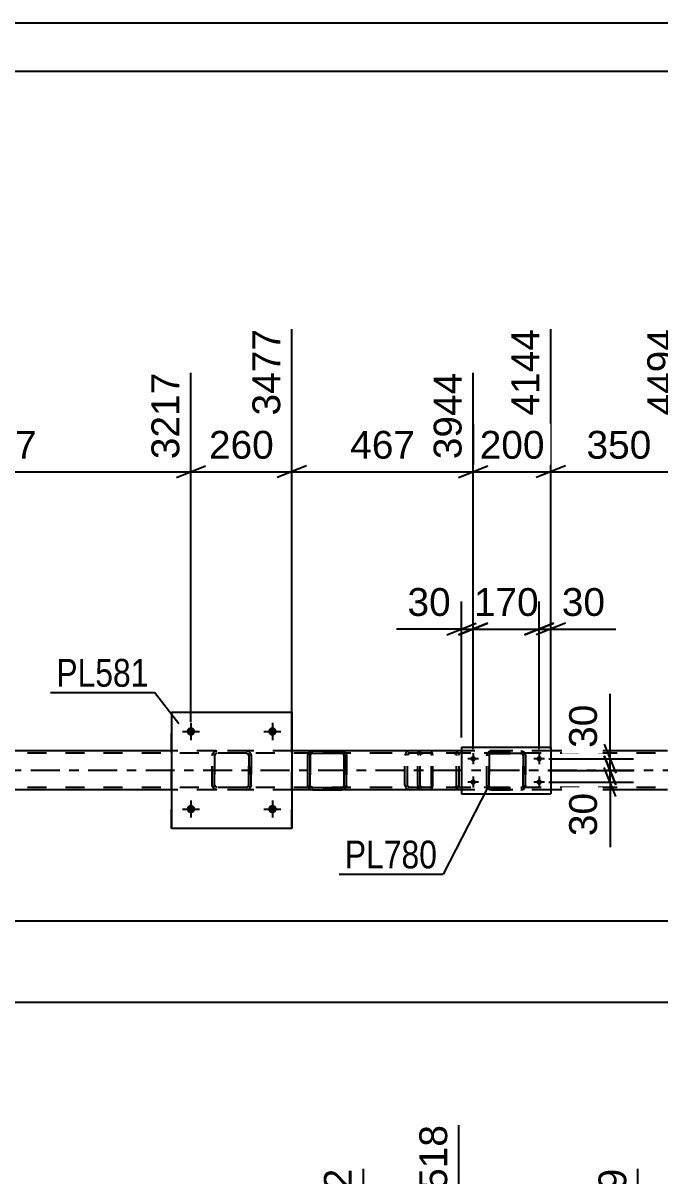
# Model space of a CAD drawing. Header units: millimetres. Extents: x 0 to 3371, y 0 to 1899.
# Drawn here: x 139.4 to 205, y 475.2 to 594 of the extents above; entities that cross this region are included whole.
import ezdxf

# ---------------------------------------------------------------- set-up
doc = ezdxf.new("R2010")
doc.units = ezdxf.units.MM
doc.linetypes.add('DXK_LINE_DOT2', pattern=[3.9198, 1.9599, -1.9599])
doc.linetypes.add('DXK_LINE_DOT3', pattern=[5.9187, 2.979, -0.9799, 0.9799, -0.9799])
doc.styles.add('Arial', font='ARIAL.TTF', dxfattribs={"height": 0.2})
doc.styles.add('Arial Narrow', font='ARIALN.TTF', dxfattribs={"height": 0.2})

# ---------------------------------------------------------------- blocks, each defined once
blk = doc.blocks.new('Unknown-203723636-1133')
at = {"color": 5, "linetype": 'Continuous'}
for p, q in [((841, 594), (0, 594)), ((836, 589), (5, 589))]:
    blk.add_line(p, q, dxfattribs=at)
blk = doc.blocks.new('Part-203723636-2699 - 2676')
at = {"color": 7, "linetype": 'DXK_LINE_DOT2'}
for p, q in [((180.07, 518.69), (180.03, 518.52)), ((180.03, 515.48), (180.03, 518.52)), ((180.07, 518.7), (180.07, 518.69)), ((180.29, 518.52), (180.31, 518.61)), ((180.29, 515.48), (180.29, 518.52)), ((180.31, 518.61), (180.36, 518.69)), ((180.54, 519), (180.35, 518.96)), ((180.36, 518.69), (180.45, 518.74)), ((180.45, 518.74), (180.54, 518.76)), ((189.43, 519), (180.54, 519)), ((189.43, 518.76), (180.54, 518.76)), ((183.97, 518.96), (183.78, 519)), ((183.78, 518.76), (183.88, 518.74)), ((183.88, 518.74), (183.96, 518.69)), ((183.96, 518.69), (184.01, 518.61)), ((184.01, 518.61), (184.03, 518.52)), ((184.03, 515.48), (184.03, 518.52)), ((184.25, 518.69), (184.25, 518.7)), ((184.29, 518.52), (184.25, 518.69)), ((184.29, 515.48), (184.29, 518.52)), ((180.03, 515.48), (180.07, 515.3)), ((180.31, 515.39), (180.29, 515.48)), ((180.36, 515.31), (180.31, 515.39)), ((180.35, 515.04), (180.54, 515)), ((180.45, 515.26), (180.36, 515.31)), ((180.54, 515.24), (180.45, 515.26)), ((189.43, 515.24), (180.54, 515.24)), ((189.43, 515), (180.54, 515)), ((183.88, 515.26), (183.78, 515.24)), ((183.78, 515), (183.97, 515.04)), ((183.96, 515.31), (183.88, 515.26)), ((184.01, 515.39), (183.96, 515.31)), ((184.03, 515.48), (184.01, 515.39)), ((184.25, 515.3), (184.29, 515.48))]:
    blk.add_line(p, q, dxfattribs=at)
for centre, start, end in [((180.52, 518.5), 110.7583, 155.68), ((183.8, 518.5), 24.32, 69.2417), ((180.52, 515.5), 204.32, 249.2417), ((183.8, 515.5), 290.7583, 335.68)]:
    blk.add_arc(centre, 0.496, start, end, dxfattribs=at)
blk = doc.blocks.new('Part-203723636-2705 - 2676')
at = {"color": 7, "linetype": 'DXK_LINE_DOT2'}
for p, q in [((749.36, 518.76), (86.9, 518.76)), ((167.06, 519), (154.66, 519)), ((193.74, 519), (184.54, 519)), ((749.36, 515.24), (86.9, 515.24)), ((167.06, 515), (154.66, 515)), ((172.26, 515), (169.12, 515)), ((193.74, 515), (184.54, 515))]:
    blk.add_line(p, q, dxfattribs=at)
at = {"color": 2, "linetype": 'Continuous'}
for p, q in [((154.66, 519), (115.98, 519)), ((184.54, 519), (167.06, 519)), ((205.74, 519), (193.74, 519)), ((154.66, 515), (115.98, 515)), ((169.12, 515), (167.06, 515)), ((184.54, 515), (172.26, 515)), ((205.74, 515), (193.74, 515))]:
    blk.add_line(p, q, dxfattribs=at)
at = {"color": 7, "linetype": 'DXK_LINE_DOT3'}
blk.add_line((86.9, 517), (749.36, 517), dxfattribs=at)
blk = doc.blocks.new('Part-203723636-2718 - 2676')
at = {"color": 7, "linetype": 'DXK_LINE_DOT2'}
for p, q in [((181.31, 519), (174.38, 519)), ((181.31, 518.76), (174.38, 518.76)), ((178.75, 518.69), (178.71, 518.52)), ((178.71, 515.48), (178.71, 518.52)), ((178.75, 518.7), (178.75, 518.69)), ((178.97, 518.52), (178.99, 518.61)), ((178.97, 515.48), (178.97, 518.52)), ((178.99, 518.61), (179.04, 518.69)), ((179.22, 519), (179.03, 518.96)), ((179.04, 518.69), (179.12, 518.74)), ((179.12, 518.74), (179.22, 518.76)), ((180.03, 519), (180.03, 518.76)), ((181.41, 518.96), (181.31, 519)), ((181.31, 518.76), (181.36, 518.74)), ((181.36, 518.74), (181.4, 518.69)), ((181.4, 518.69), (181.43, 518.61)), ((181.5, 518.86), (181.41, 518.96)), ((181.43, 518.61), (181.44, 518.52)), ((181.44, 515.48), (181.44, 518.52)), ((181.56, 518.7), (181.5, 518.86)), ((181.58, 518.52), (181.56, 518.7)), ((181.58, 515.48), (181.58, 518.52)), ((181.31, 515.24), (174.38, 515.24)), ((181.31, 515), (174.38, 515)), ((178.71, 515.48), (178.75, 515.3)), ((178.99, 515.39), (178.97, 515.48)), ((179.04, 515.31), (178.99, 515.39)), ((179.03, 515.04), (179.22, 515)), ((179.12, 515.26), (179.04, 515.31)), ((179.22, 515.24), (179.12, 515.26)), ((180.03, 515), (180.03, 515.24)), ((181.36, 515.26), (181.31, 515.24)), ((181.31, 515), (181.41, 515.04)), ((181.4, 515.31), (181.36, 515.26)), ((181.43, 515.39), (181.4, 515.31)), ((181.41, 515.04), (181.5, 515.14)), ((181.44, 515.48), (181.43, 515.39)), ((181.5, 515.14), (181.56, 515.3)), ((181.56, 515.3), (181.58, 515.48))]:
    blk.add_line(p, q, dxfattribs=at)
for centre, start, end in [((179.2, 518.5), 111.1941, 156.1506), ((179.2, 515.49), 203.8494, 248.8059)]:
    blk.add_arc(centre, 0.492, start, end, dxfattribs=at)
blk = doc.blocks.new('Part-203723636-2785 - 2676')
at = {"color": 2, "linetype": 'Continuous'}
for p, q in [((154.66, 523), (154.66, 511)), ((154.66, 523), (167.06, 523)), ((167.06, 523), (167.06, 511)), ((167.06, 511), (154.66, 511))]:
    blk.add_line(p, q, dxfattribs=at)
at = {"color": 7, "linetype": 'DXK_LINE_DOT2'}
for p, q in [((154.66, 511), (154.66, 523)), ((167.06, 511), (167.06, 523))]:
    blk.add_line(p, q, dxfattribs=at)
blk = doc.blocks.new('Bolt-203723636-2846 - 2676')
at = {"linetype": 'Continuous'}
for points in [[(157.1, 521, -1), (156.22, 521, -1)], [(165.5, 521, -1), (164.62, 521, -1)]]:
    blk.add_hatch(color=1, dxfattribs=at).paths.add_polyline_path(points)
at = {"color": 1, "linetype": 'Continuous'}
for p, q in [((156.66, 521.88), (156.66, 520.12)), ((165.06, 521.88), (165.06, 520.12)), ((155.78, 521), (157.54, 521)), ((164.18, 521), (165.94, 521))]:
    blk.add_line(p, q, dxfattribs=at)
blk = doc.blocks.new('Bolt-203723636-2796 - 2676')
at = {"linetype": 'Continuous'}
for points in [[(185.74, 517.91, -1), (185.74, 518.47, -1)], [(192.54, 517.91, -1), (192.54, 518.47, -1)], [(185.74, 515.51, -1), (185.74, 516.07, -1)], [(192.54, 515.51, -1), (192.54, 516.07, -1)]]:
    blk.add_hatch(color=1, dxfattribs=at).paths.add_polyline_path(points)
at = {"color": 1, "linetype": 'Continuous'}
for p, q in [((186.3, 518.19), (185.18, 518.19)), ((185.74, 518.75), (185.74, 517.63)), ((193.1, 518.19), (191.98, 518.19)), ((192.54, 518.75), (192.54, 517.63)), ((186.3, 515.79), (185.18, 515.79)), ((185.74, 516.35), (185.74, 515.23)), ((193.1, 515.79), (191.98, 515.79)), ((192.54, 516.35), (192.54, 515.23))]:
    blk.add_line(p, q, dxfattribs=at)
blk = doc.blocks.new('Bolt-203723636-2847 - 2676')
at = {"linetype": 'Continuous'}
for points in [[(157.1, 513, -1), (156.22, 513, -1)], [(165.5, 513, -1), (164.62, 513, -1)]]:
    blk.add_hatch(color=1, dxfattribs=at).paths.add_polyline_path(points)
at = {"color": 1, "linetype": 'Continuous'}
for p, q in [((156.66, 513.88), (156.66, 512.12)), ((165.06, 513.88), (165.06, 512.12)), ((155.78, 513), (157.54, 513)), ((164.18, 513), (165.94, 513))]:
    blk.add_line(p, q, dxfattribs=at)
blk = doc.blocks.new('Part-203723636-2786 - 2676')
at = {"color": 7, "linetype": 'DXK_LINE_DOT2'}
for p, q in [((158.86, 518.52), (158.9, 518.7)), ((158.9, 518.7), (158.86, 518.52)), ((158.86, 515.48), (158.86, 518.52)), ((158.86, 518.52), (158.86, 518.52)), ((158.86, 515.48), (158.86, 518.52)), ((159.1, 518.52), (159.12, 518.61)), ((159.12, 518.61), (159.1, 518.52)), ((159.1, 515.48), (159.1, 518.52)), ((159.1, 518.52), (159.1, 518.52)), ((159.1, 518.52), (159.1, 515.48)), ((159.12, 518.61), (159.17, 518.69)), ((159.17, 518.69), (159.12, 518.61)), ((159.16, 518.96), (159.34, 519)), ((159.34, 519), (159.16, 518.96)), ((159.25, 518.74), (159.17, 518.69)), ((159.34, 518.76), (159.25, 518.74)), ((162.38, 519), (159.34, 519)), ((162.38, 518.76), (159.34, 518.76)), ((162.38, 519), (162.56, 518.96)), ((162.56, 518.96), (162.38, 519)), ((162.47, 518.74), (162.38, 518.76)), ((162.47, 518.74), (162.55, 518.69)), ((162.55, 518.69), (162.6, 518.61)), ((162.6, 518.61), (162.55, 518.69)), ((162.6, 518.61), (162.62, 518.52)), ((162.62, 518.52), (162.6, 518.61)), ((162.62, 515.48), (162.62, 518.52)), ((162.62, 518.52), (162.62, 518.52)), ((162.62, 518.52), (162.62, 515.48)), ((162.82, 518.7), (162.86, 518.52)), ((162.86, 518.52), (162.82, 518.7)), ((162.86, 515.48), (162.86, 518.52)), ((162.86, 518.52), (162.86, 518.52)), ((162.86, 518.52), (162.86, 515.48)), ((158.86, 515.48), (158.86, 515.48)), ((158.9, 515.3), (158.86, 515.48)), ((158.86, 515.48), (158.9, 515.3)), ((159.1, 515.48), (159.1, 515.48)), ((159.12, 515.39), (159.1, 515.48)), ((159.1, 515.48), (159.12, 515.39)), ((159.17, 515.31), (159.12, 515.39)), ((159.12, 515.39), (159.17, 515.31)), ((159.34, 515), (159.16, 515.04)), ((159.16, 515.04), (159.34, 515)), ((159.25, 515.26), (159.17, 515.31)), ((159.34, 515.24), (159.25, 515.26)), ((162.38, 515.24), (159.34, 515.24)), ((162.38, 515), (159.34, 515)), ((162.47, 515.26), (162.38, 515.24)), ((162.56, 515.04), (162.38, 515)), ((162.38, 515), (162.56, 515.04)), ((162.55, 515.31), (162.47, 515.26)), ((162.6, 515.39), (162.55, 515.31)), ((162.55, 515.31), (162.6, 515.39)), ((162.62, 515.48), (162.6, 515.39)), ((162.6, 515.39), (162.62, 515.48)), ((162.62, 515.48), (162.62, 515.48)), ((162.86, 515.48), (162.82, 515.3)), ((162.82, 515.3), (162.86, 515.48)), ((162.86, 515.48), (162.86, 515.48))]:
    blk.add_line(p, q, dxfattribs=at)
at = {"color": 7, "linetype": 'DXK_LINE_DOT3'}
blk.add_line((160.86, 517), (160.86, 517), dxfattribs=at)
at = {"color": 7, "linetype": 'DXK_LINE_DOT2'}
for centre, start, end in [((159.34, 518.52), 112.5, 157.5), ((159.34, 518.52), 112.5, 157.5), ((162.38, 518.52), 22.5, 67.5), ((162.38, 518.52), 22.5, 67.5), ((159.34, 515.48), 202.5, 247.5), ((159.34, 515.48), 202.5, 247.5), ((162.38, 515.48), 292.5, 337.5), ((162.38, 515.48), 292.5, 337.5)]:
    blk.add_arc(centre, 0.48, start, end, dxfattribs=at)
blk = doc.blocks.new('Part-203723636-2893 - 2676')
at = {"color": 2, "linetype": 'Continuous'}
for p, q in [((168.73, 518.69), (168.69, 518.51)), ((168.69, 515.47), (168.69, 518.51)), ((168.69, 518.51), (168.69, 518.51)), ((168.93, 518.51), (168.95, 518.6)), ((168.93, 515.47), (168.93, 518.51)), ((168.93, 518.51), (168.93, 518.51)), ((168.95, 518.6), (169, 518.68)), ((169.17, 518.99), (168.99, 518.95)), ((169, 518.68), (169.08, 518.73)), ((169.08, 518.73), (169.17, 518.75)), ((169.17, 518.99), (172.21, 518.99)), ((169.17, 518.99), (169.17, 518.99)), ((169.17, 518.75), (172.21, 518.75)), ((169.17, 518.75), (169.17, 518.75)), ((172.21, 518.99), (172.21, 518.99)), ((172.39, 518.95), (172.21, 518.99)), ((172.21, 518.75), (172.21, 518.75)), ((172.21, 518.75), (172.3, 518.73)), ((172.3, 518.73), (172.38, 518.68)), ((172.38, 518.68), (172.43, 518.6)), ((172.43, 518.6), (172.45, 518.51)), ((172.45, 515.47), (172.45, 518.51)), ((172.45, 518.51), (172.45, 518.51)), ((172.69, 518.51), (172.65, 518.69)), ((172.69, 515.47), (172.69, 518.51)), ((172.69, 518.51), (172.69, 518.51)), ((168.69, 515.47), (168.69, 515.47)), ((168.69, 515.47), (168.73, 515.29)), ((168.93, 515.47), (168.93, 515.47)), ((168.95, 515.38), (168.93, 515.47)), ((169, 515.3), (168.95, 515.38)), ((168.99, 515.03), (169.17, 514.99)), ((169.08, 515.25), (169, 515.3)), ((169.17, 515.23), (169.08, 515.25)), ((169.17, 515.23), (172.21, 515.23)), ((169.17, 515.23), (169.17, 515.23)), ((169.17, 514.99), (172.21, 514.99)), ((169.17, 514.99), (169.17, 514.99)), ((172.3, 515.25), (172.21, 515.23)), ((172.21, 515.23), (172.21, 515.23)), ((172.21, 514.99), (172.39, 515.03)), ((172.21, 514.99), (172.21, 514.99)), ((172.38, 515.3), (172.3, 515.25)), ((172.43, 515.38), (172.38, 515.3)), ((172.45, 515.47), (172.43, 515.38)), ((172.45, 515.47), (172.45, 515.47)), ((172.65, 515.29), (172.69, 515.47)), ((172.69, 515.47), (172.69, 515.47))]:
    blk.add_line(p, q, dxfattribs=at)
at = {"color": 7, "linetype": 'DXK_LINE_DOT2'}
for p, q in [((168.69, 518.51), (168.73, 518.69)), ((168.69, 515.47), (168.69, 518.51)), ((168.95, 518.6), (168.93, 518.51)), ((168.93, 518.51), (168.93, 515.47)), ((169, 518.68), (168.95, 518.6)), ((168.99, 518.95), (169.17, 518.99)), ((169.08, 518.73), (169, 518.68)), ((169.17, 518.75), (169.08, 518.73)), ((169.17, 518.99), (172.21, 518.99)), ((172.21, 518.75), (169.17, 518.75)), ((172.21, 518.99), (172.39, 518.95)), ((172.3, 518.73), (172.21, 518.75)), ((172.38, 518.68), (172.3, 518.73)), ((172.43, 518.6), (172.38, 518.68)), ((172.43, 518.6), (172.43, 518.6)), ((172.45, 518.51), (172.45, 515.47)), ((172.65, 518.69), (172.69, 518.51)), ((172.69, 518.51), (172.69, 515.47)), ((168.73, 515.29), (168.69, 515.47)), ((168.93, 515.47), (168.93, 515.47)), ((168.95, 515.38), (169, 515.3)), ((169.17, 514.99), (168.99, 515.03)), ((169, 515.3), (169.08, 515.25)), ((169.08, 515.25), (169.17, 515.23)), ((169.17, 515.23), (172.21, 515.23)), ((169.17, 514.99), (172.21, 514.99)), ((172.21, 515.23), (172.3, 515.25)), ((172.39, 515.03), (172.21, 514.99)), ((172.3, 515.25), (172.38, 515.3)), ((172.38, 515.3), (172.43, 515.38)), ((172.43, 515.38), (172.45, 515.47)), ((172.69, 515.47), (172.65, 515.29))]:
    blk.add_line(p, q, dxfattribs=at)
at = {"color": 2, "linetype": 'Continuous'}
for centre, start, end in [((169.17, 518.51), 112.5, 157.5), ((172.21, 518.51), 22.5, 67.5), ((169.17, 515.47), 202.5, 247.5), ((172.21, 515.47), 292.5, 337.5)]:
    blk.add_arc(centre, 0.48, start, end, dxfattribs=at)
at = {"color": 7, "linetype": 'DXK_LINE_DOT2'}
for centre, start, end in [((169.17, 518.51), 112.5, 157.5), ((172.21, 518.51), 22.5, 67.5), ((169.17, 515.47), 202.5, 247.5), ((172.21, 515.47), 292.5, 337.5)]:
    blk.add_arc(centre, 0.48, start, end, dxfattribs=at)
blk = doc.blocks.new('Part-203723636-2898 - 2676')
at = {"color": 2, "linetype": 'Continuous'}
for p, q in [((184.54, 519.39), (184.54, 514.59)), ((184.54, 519.39), (193.74, 519.39)), ((193.74, 519.39), (193.74, 514.59)), ((184.54, 514.59), (193.74, 514.59))]:
    blk.add_line(p, q, dxfattribs=at)
blk = doc.blocks.new('Part-203723636-2899 - 2676')
at = {"color": 7, "linetype": 'DXK_LINE_DOT2'}
for p, q in [((187.18, 518.68), (187.14, 518.5)), ((187.14, 518.5), (187.15, 518.54)), ((187.14, 515.46), (187.14, 518.5)), ((187.14, 518.5), (187.14, 518.5)), ((187.14, 515.46), (187.14, 518.5)), ((187.15, 518.54), (187.18, 518.68)), ((187.38, 518.5), (187.4, 518.59)), ((187.4, 518.59), (187.38, 518.5)), ((187.38, 515.46), (187.38, 518.5)), ((187.38, 518.5), (187.38, 518.5)), ((187.38, 518.5), (187.38, 515.46)), ((187.4, 518.59), (187.45, 518.67)), ((187.45, 518.67), (187.4, 518.59)), ((187.44, 518.94), (187.62, 518.98)), ((187.62, 518.98), (187.44, 518.94)), ((187.45, 518.67), (187.53, 518.72)), ((187.53, 518.72), (187.45, 518.67)), ((187.53, 518.72), (187.62, 518.74)), ((187.62, 518.74), (187.53, 518.72)), ((187.62, 518.98), (190.66, 518.98)), ((187.62, 518.98), (187.62, 518.98)), ((187.62, 518.98), (190.66, 518.98)), ((187.62, 518.74), (190.66, 518.74)), ((187.62, 518.74), (187.62, 518.74)), ((190.66, 518.74), (187.62, 518.74)), ((190.66, 518.98), (190.66, 518.98)), ((190.66, 518.98), (190.85, 518.94)), ((190.85, 518.94), (190.66, 518.98)), ((190.66, 518.74), (190.66, 518.74)), ((190.66, 518.74), (190.75, 518.72)), ((190.75, 518.72), (190.66, 518.74)), ((190.75, 518.72), (190.83, 518.67)), ((190.83, 518.67), (190.75, 518.72)), ((190.83, 518.67), (190.88, 518.59)), ((190.88, 518.59), (190.83, 518.67)), ((190.9, 518.5), (190.88, 518.59)), ((190.9, 515.46), (190.9, 518.5)), ((190.9, 518.5), (190.9, 518.5)), ((190.9, 518.5), (190.9, 515.46)), ((191.11, 518.68), (191.13, 518.54)), ((191.14, 518.5), (191.11, 518.68)), ((191.13, 518.54), (191.14, 518.5)), ((191.14, 515.46), (191.14, 518.5)), ((191.14, 518.5), (191.14, 518.5)), ((191.14, 518.5), (191.14, 515.46)), ((187.14, 515.46), (187.14, 515.46)), ((187.18, 515.27), (187.14, 515.46)), ((187.14, 515.46), (187.18, 515.27)), ((187.38, 515.46), (187.38, 515.46)), ((187.4, 515.37), (187.38, 515.46)), ((187.45, 515.29), (187.4, 515.37)), ((187.4, 515.37), (187.45, 515.29)), ((187.62, 514.98), (187.44, 515.01)), ((187.44, 515.01), (187.62, 514.98)), ((187.53, 515.24), (187.45, 515.29)), ((187.45, 515.29), (187.53, 515.24)), ((187.62, 515.22), (187.53, 515.24)), ((187.53, 515.24), (187.62, 515.22)), ((187.62, 515.22), (190.66, 515.22)), ((187.62, 515.22), (187.62, 515.22)), ((187.62, 515.22), (190.66, 515.22)), ((187.62, 514.98), (190.66, 514.98)), ((187.62, 514.98), (187.62, 514.98)), ((187.62, 514.98), (190.66, 514.98)), ((190.75, 515.24), (190.66, 515.22)), ((190.66, 515.22), (190.75, 515.24)), ((190.66, 515.22), (190.66, 515.22)), ((190.85, 515.01), (190.66, 514.98)), ((190.66, 514.98), (190.85, 515.01)), ((190.66, 514.98), (190.66, 514.98)), ((190.83, 515.29), (190.75, 515.24)), ((190.75, 515.24), (190.83, 515.29)), ((190.88, 515.37), (190.83, 515.29)), ((190.83, 515.29), (190.88, 515.37)), ((190.9, 515.46), (190.88, 515.37)), ((190.88, 515.37), (190.9, 515.46)), ((190.9, 515.46), (190.9, 515.46)), ((191.14, 515.46), (191.11, 515.27)), ((191.11, 515.27), (191.14, 515.46)), ((191.14, 515.46), (191.14, 515.46))]:
    blk.add_line(p, q, dxfattribs=at)
at = {"color": 7, "linetype": 'DXK_LINE_DOT3'}
blk.add_line((189.14, 516.98), (189.14, 516.98), dxfattribs=at)
at = {"color": 7, "linetype": 'DXK_LINE_DOT2'}
for centre, start, end in [((187.62, 518.5), 112.5, 157.5), ((187.62, 518.5), 112.5, 157.5), ((190.66, 518.5), 22.5, 67.5), ((190.66, 518.5), 22.5, 67.5), ((187.62, 515.46), 202.5, 247.5), ((187.62, 515.46), 202.5, 247.5), ((190.66, 515.46), 292.5, 337.5), ((190.66, 515.46), 292.5, 337.5)]:
    blk.add_arc(centre, 0.48, start, end, dxfattribs=at)
blk = doc.blocks.new('StraightDimension-203723636-3010 - 2676')
at = {"color": 7, "linetype": 'Continuous'}
for p, q in [((185.74, 519.19), (185.74, 534.41)), ((192.54, 519.19), (192.54, 534.41)), ((184.24, 530.96), (187.24, 532.16)), ((185.74, 531.56), (192.54, 531.56)), ((194.04, 532.16), (191.04, 530.96))]:
    blk.add_line(p, q, dxfattribs=at)
at = {"color": 0}
blk.add_wipeout([(193.08, 532.31), (193.08, 536.51), (185.21, 536.51), (185.21, 532.31)], dxfattribs=at)
at = {"color": 3, "style": 'Arial'}
blk.add_text('170', height=2.865, dxfattribs=at).set_placement((185.81, 532.91))
blk = doc.blocks.new('StraightDimension-203723636-3020 - 2676')
at = {"color": 7, "linetype": 'Continuous'}
for p, q in [((192.54, 519.19), (192.54, 534.41)), ((193.74, 520.39), (193.74, 534.41)), ((191.04, 530.96), (194.04, 532.16)), ((195.24, 532.16), (192.24, 530.96)), ((192.54, 531.56), (193.74, 531.56)), ((193.74, 531.56), (200.44, 531.56)), ((193.74, 531.56), (200.44, 531.56))]:
    blk.add_line(p, q, dxfattribs=at)
at = {"color": 0}
blk.add_wipeout([(199.91, 532.31), (199.91, 536.51), (194.27, 536.51), (194.27, 532.31)], dxfattribs=at)
at = {"color": 3, "style": 'Arial'}
blk.add_text('30', height=2.865, dxfattribs=at).set_placement((194.87, 532.91))
blk = doc.blocks.new('StraightDimension-203723636-3030 - 2676')
at = {"color": 7, "linetype": 'Continuous'}
for p, q in [((184.54, 520.39), (184.54, 534.41)), ((185.74, 519.19), (185.74, 534.41)), ((184.54, 531.56), (177.85, 531.56)), ((184.54, 531.56), (177.85, 531.56)), ((183.04, 530.96), (186.04, 532.16)), ((187.24, 532.16), (184.24, 530.96)), ((184.54, 531.56), (185.74, 531.56))]:
    blk.add_line(p, q, dxfattribs=at)
at = {"color": 0}
blk.add_wipeout([(184.02, 532.31), (184.02, 536.51), (178.37, 536.51), (178.37, 532.31)], dxfattribs=at)
at = {"color": 3, "style": 'Arial'}
blk.add_text('30', height=2.865, dxfattribs=at).set_placement((178.97, 532.91))
blk = doc.blocks.new('StraightDimension-203723636-3241 - 2676')
at = {"color": 7, "linetype": 'Continuous'}
for p, q in [((167.06, 520), (167.06, 562.46)), ((156.66, 522), (156.66, 557.96)), ((155.16, 547.16), (158.16, 548.36)), ((156.66, 547.76), (167.06, 547.76)), ((168.56, 548.36), (165.56, 547.16))]:
    blk.add_line(p, q, dxfattribs=at)
at = {"color": 0}
blk.add_wipeout([(165.79, 548.51), (165.79, 552.71), (157.92, 552.71), (157.92, 548.51)], dxfattribs=at)
at = {"color": 3, "style": 'Arial'}
blk.add_text('260', height=2.865, dxfattribs=at).set_placement((158.52, 549.11))
at = {"color": 0, "linetype": 'Continuous'}
blk.add_wipeout([(166.46, 563.06), (162.26, 563.06), (162.26, 552.96), (166.46, 552.96)], dxfattribs=at)
at = {"color": 3, "linetype": 'Continuous', "style": 'Arial'}
blk.add_text('3477', height=2.865, rotation=90.0002, dxfattribs=at).set_placement((165.86, 553.56))
blk = doc.blocks.new('StraightDimension-203723636-3259 - 2676')
at = {"color": 7, "linetype": 'Continuous'}
for p, q in [((193.74, 519.2), (193.74, 562.46)), ((207.74, 522), (207.74, 562.46)), ((195.24, 548.36), (192.24, 547.16)), ((193.74, 547.76), (207.74, 547.76)), ((206.24, 547.16), (209.24, 548.36))]:
    blk.add_line(p, q, dxfattribs=at)
at = {"color": 0}
blk.add_wipeout([(204.68, 548.51), (204.68, 552.71), (196.81, 552.71), (196.81, 548.51)], dxfattribs=at)
at = {"color": 3, "style": 'Arial'}
blk.add_text('350', height=2.865, dxfattribs=at).set_placement((197.41, 549.11))
at = {"color": 0, "linetype": 'Continuous'}
blk.add_wipeout([(207.14, 563.06), (202.94, 563.06), (202.94, 552.96), (207.14, 552.96)], dxfattribs=at)
at = {"color": 3, "linetype": 'Continuous', "style": 'Arial'}
blk.add_text('4494', height=2.865, rotation=90.0002, dxfattribs=at).set_placement((206.54, 553.56))
blk = doc.blocks.new('StraightDimension-203723636-3460 - 2676')
at = {"color": 7, "linetype": 'Continuous'}
for p, q in [((193.74, 519.2), (193.74, 562.46)), ((185.74, 519.19), (185.74, 557.96)), ((184.24, 547.16), (187.24, 548.36)), ((185.74, 547.76), (193.74, 547.76)), ((195.24, 548.36), (192.24, 547.16))]:
    blk.add_line(p, q, dxfattribs=at)
at = {"color": 0}
blk.add_wipeout([(193.68, 548.51), (193.68, 552.71), (185.81, 552.71), (185.81, 548.51)], dxfattribs=at)
at = {"color": 3, "style": 'Arial'}
blk.add_text('200', height=2.865, dxfattribs=at).set_placement((186.41, 549.11))
at = {"color": 0, "linetype": 'Continuous'}
blk.add_wipeout([(193.14, 563.06), (188.94, 563.06), (188.94, 552.96), (193.14, 552.96)], dxfattribs=at)
at = {"color": 3, "linetype": 'Continuous', "style": 'Arial'}
blk.add_text('4144', height=2.865, rotation=90.0002, dxfattribs=at).set_placement((192.54, 553.56))
blk = doc.blocks.new('StraightDimension-203723636-3468 - 2676')
at = {"color": 7, "linetype": 'Continuous'}
for p, q in [((167.06, 520), (167.06, 562.46)), ((185.74, 519.19), (185.74, 557.96)), ((168.56, 548.36), (165.56, 547.16)), ((167.06, 547.76), (185.74, 547.76)), ((184.24, 547.16), (187.24, 548.36))]:
    blk.add_line(p, q, dxfattribs=at)
at = {"color": 0}
blk.add_wipeout([(180.34, 548.51), (180.34, 552.71), (172.47, 552.71), (172.47, 548.51)], dxfattribs=at)
at = {"color": 3, "style": 'Arial'}
blk.add_text('467', height=2.865, dxfattribs=at).set_placement((173.07, 549.11))
at = {"color": 0, "linetype": 'Continuous'}
blk.add_wipeout([(185.14, 558.56), (180.94, 558.56), (180.94, 548.46), (185.14, 548.46)], dxfattribs=at)
at = {"color": 3, "linetype": 'Continuous', "style": 'Arial'}
blk.add_text('3944', height=2.865, rotation=90.0002, dxfattribs=at).set_placement((184.54, 549.06))
blk = doc.blocks.new('StraightDimension-203723636-3483 - 2676')
at = {"color": 7, "linetype": 'Continuous'}
for p, q in [((115.98, 520), (115.98, 562.46)), ((156.66, 522), (156.66, 557.96)), ((117.48, 548.36), (114.48, 547.16)), ((115.98, 547.76), (156.66, 547.76)), ((155.16, 547.16), (158.16, 548.36))]:
    blk.add_line(p, q, dxfattribs=at)
at = {"color": 0}
blk.add_wipeout([(141.37, 548.51), (141.37, 552.71), (131.27, 552.71), (131.27, 548.51)], dxfattribs=at)
at = {"color": 3, "style": 'Arial'}
blk.add_text('1017', height=2.865, dxfattribs=at).set_placement((131.87, 549.11))
at = {"color": 0, "linetype": 'Continuous'}
blk.add_wipeout([(156.06, 558.56), (151.86, 558.56), (151.86, 548.46), (156.06, 548.46)], dxfattribs=at)
at = {"color": 3, "linetype": 'Continuous', "style": 'Arial'}
blk.add_text('3217', height=2.865, rotation=90.0002, dxfattribs=at).set_placement((155.46, 549.06))
blk = doc.blocks.new('StraightDimension-203723636-3674 - 2676')
at = {"color": 7, "linetype": 'Continuous'}
blk.add_line((49.78, 501.5), (749.36, 501.5), dxfattribs=at)
blk = doc.blocks.new('StraightDimension-203723636-3695 - 2676')
at = {"color": 7, "linetype": 'Continuous'}
for p, q in [((199.84, 518.19), (199.84, 524.89)), ((199.84, 518.19), (199.84, 524.89)), ((199.24, 519.69), (200.44, 516.69)), ((193.54, 518.19), (202.24, 518.19)), ((200.44, 515.49), (199.24, 518.49)), ((199.84, 516.99), (199.84, 518.19)), ((193.54, 516.99), (202.24, 516.99))]:
    blk.add_line(p, q, dxfattribs=at)
at = {"color": 0}
blk.add_wipeout([(199.09, 524.36), (194.89, 524.36), (194.89, 518.71), (199.09, 518.71)], dxfattribs=at)
at = {"color": 3, "style": 'Arial'}
blk.add_text('30', height=2.865, rotation=90.0002, dxfattribs=at).set_placement((198.49, 519.31))
blk = doc.blocks.new('StraightDimension-203723636-3705 - 2676')
at = {"color": 7, "linetype": 'Continuous'}
for p, q in [((199.24, 518.49), (200.44, 515.49)), ((193.54, 516.99), (202.24, 516.99)), ((200.44, 514.29), (199.24, 517.29)), ((199.84, 515.79), (199.84, 516.99)), ((193.54, 515.79), (202.24, 515.79)), ((199.84, 515.79), (199.84, 509.09)), ((199.84, 515.79), (199.84, 509.09))]:
    blk.add_line(p, q, dxfattribs=at)
at = {"color": 0}
blk.add_wipeout([(199.09, 515.26), (194.89, 515.26), (194.89, 509.62), (199.09, 509.62)], dxfattribs=at)
at = {"color": 3, "style": 'Arial'}
blk.add_text('30', height=2.865, rotation=90.0002, dxfattribs=at).set_placement((198.49, 510.22))
blk = doc.blocks.new('StraightDimension-203723636-3716 - 2676')
at = {"color": 7, "linetype": 'Continuous'}
blk.add_line((49.14, 493.11), (750, 493.11), dxfattribs=at)
blk = doc.blocks.new('StraightDimension-203723636-6802 - 5074')
at = {"color": 7, "linetype": 'Continuous'}
for p, q in [((184.26, 428.54), (184.26, 480.43)), ((174.43, 427.6), (174.43, 475.93)), ((172.93, 465.14), (175.93, 466.34)), ((174.43, 465.74), (184.26, 465.74)), ((185.76, 466.34), (182.76, 465.14))]:
    blk.add_line(p, q, dxfattribs=at)
at = {"color": 0}
blk.add_wipeout([(183.28, 466.49), (183.28, 470.69), (175.41, 470.69), (175.41, 466.49)], dxfattribs=at)
at = {"color": 3, "style": 'Arial'}
blk.add_text('246', height=2.865, dxfattribs=at).set_placement((176.01, 467.09))
at = {"color": 0, "linetype": 'Continuous'}
blk.add_wipeout([(183.66, 481.03), (179.46, 481.03), (179.46, 470.94), (183.66, 470.94)], dxfattribs=at)
at = {"color": 3, "linetype": 'Continuous', "style": 'Arial'}
blk.add_text('3518', height=2.865, rotation=90.0002, dxfattribs=at).set_placement((183.06, 471.54))
blk = doc.blocks.new('StraightDimension-203723636-6812 - 5074')
at = {"color": 7, "linetype": 'Continuous'}
for p, q in [((123.35, 427.6), (123.35, 475.93)), ((174.43, 427.6), (174.43, 475.93)), ((124.85, 466.34), (121.85, 465.14)), ((123.35, 465.74), (174.43, 465.74)), ((172.93, 465.14), (175.93, 466.34))]:
    blk.add_line(p, q, dxfattribs=at)
at = {"color": 0}
blk.add_wipeout([(153.94, 466.49), (153.94, 470.69), (143.84, 470.69), (143.84, 466.49)], dxfattribs=at)
at = {"color": 3, "style": 'Arial'}
blk.add_text('1277', height=2.865, dxfattribs=at).set_placement((144.44, 467.09))
at = {"color": 0, "linetype": 'Continuous'}
blk.add_wipeout([(173.83, 476.53), (169.63, 476.53), (169.63, 466.44), (173.83, 466.44)], dxfattribs=at)
at = {"color": 3, "linetype": 'Continuous', "style": 'Arial'}
blk.add_text('3272', height=2.865, rotation=90.0002, dxfattribs=at).set_placement((173.23, 467.04))
blk = doc.blocks.new('StraightDimension-203723636-6782 - 5074')
at = {"color": 7, "linetype": 'Continuous'}
for p, q in [((202.71, 427.6), (202.71, 475.93)), ((225.51, 427.6), (225.51, 475.93)), ((204.21, 466.34), (201.21, 465.14)), ((202.71, 465.74), (225.51, 465.74)), ((224.01, 465.14), (227.01, 466.34))]:
    blk.add_line(p, q, dxfattribs=at)
at = {"color": 0}
blk.add_wipeout([(218.05, 466.49), (218.05, 470.69), (210.18, 470.69), (210.18, 466.49)], dxfattribs=at)
at = {"color": 3, "style": 'Arial'}
blk.add_text('570', height=2.865, dxfattribs=at).set_placement((210.78, 467.09))
at = {"color": 0, "linetype": 'Continuous'}
blk.add_wipeout([(224.91, 476.53), (220.71, 476.53), (220.71, 466.44), (224.91, 466.44)], dxfattribs=at)
at = {"color": 3, "linetype": 'Continuous', "style": 'Arial'}
blk.add_text('4549', height=2.865, rotation=90.0002, dxfattribs=at).set_placement((224.31, 467.04))
blk = doc.blocks.new('StraightDimension-203723636-6792 - 5074')
at = {"color": 7, "linetype": 'Continuous'}
for p, q in [((184.26, 428.54), (184.26, 480.43)), ((202.71, 427.6), (202.71, 475.93)), ((185.76, 466.34), (182.76, 465.14)), ((184.26, 465.74), (202.71, 465.74)), ((201.21, 465.14), (204.21, 466.34))]:
    blk.add_line(p, q, dxfattribs=at)
at = {"color": 0}
blk.add_wipeout([(197.42, 466.49), (197.42, 470.69), (189.55, 470.69), (189.55, 466.49)], dxfattribs=at)
at = {"color": 3, "style": 'Arial'}
blk.add_text('461', height=2.865, dxfattribs=at).set_placement((190.15, 467.09))
at = {"color": 0, "linetype": 'Continuous'}
blk.add_wipeout([(202.11, 476.53), (197.91, 476.53), (197.91, 466.44), (202.11, 466.44)], dxfattribs=at)
at = {"color": 3, "linetype": 'Continuous', "style": 'Arial'}
blk.add_text('3979', height=2.865, rotation=90.0002, dxfattribs=at).set_placement((201.51, 467.04))
blk = doc.blocks.new('Mark-203723636-2781 - 2676')
at = {"color": 30, "linetype": 'Continuous'}
for p in [(142.2, 525.01), (155.4, 521.78)]:
    blk.add_line(p, (152.91, 525.01), dxfattribs=at)
at = {"color": 0}
blk.add_wipeout([(152.31, 525.61), (152.31, 528.61), (142.8, 528.61), (142.8, 525.61)], dxfattribs=at)
blk.add_wipeout([(152.31, 525.61), (152.31, 528.61), (142.8, 528.61), (142.8, 525.61)], dxfattribs=at)
at = {"color": 3, "style": 'Arial Narrow'}
blk.add_text('PL581', height=2.863, dxfattribs=at).set_placement((142.8, 525.61))
blk = doc.blocks.new('Mark-203723636-2894 - 2676')
at = {"color": 30, "linetype": 'Continuous'}
for p in [(187.21, 515.21), (171.92, 506.29)]:
    blk.add_line(p, (182.63, 506.29), dxfattribs=at)
at = {"color": 0}
blk.add_wipeout([(182.03, 506.89), (182.03, 509.89), (172.52, 509.89), (172.52, 506.89)], dxfattribs=at)
blk.add_wipeout([(182.03, 506.89), (182.03, 509.89), (172.52, 509.89), (172.52, 506.89)], dxfattribs=at)
at = {"color": 3, "style": 'Arial Narrow'}
blk.add_text('PL780', height=2.863, dxfattribs=at).set_placement((172.52, 506.89))

msp = doc.modelspace()

# ---------------------------------------------------------------- block references
for name in ['Unknown-203723636-1133', 'Part-203723636-2785 - 2676', 'Bolt-203723636-2846 - 2676', 'Part-203723636-2898 - 2676', 'Part-203723636-2705 - 2676', 'Part-203723636-2786 - 2676', 'Part-203723636-2893 - 2676', 'Part-203723636-2718 - 2676', 'Part-203723636-2699 - 2676', 'Bolt-203723636-2796 - 2676', 'Part-203723636-2899 - 2676', 'Bolt-203723636-2847 - 2676']:
    msp.add_blockref(name, (0, 0))

# ---------------------------------------------------------------- next in the draw order: block references
for name in ['StraightDimension-203723636-3241 - 2676', 'StraightDimension-203723636-3010 - 2676', 'StraightDimension-203723636-3674 - 2676', 'StraightDimension-203723636-6802 - 5074', 'StraightDimension-203723636-6782 - 5074']:
    msp.add_blockref(name, (0, 0))

# ---------------------------------------------------------------- next in the draw order: block references
for name in ['StraightDimension-203723636-3483 - 2676', 'StraightDimension-203723636-3030 - 2676', 'StraightDimension-203723636-3020 - 2676', 'StraightDimension-203723636-6792 - 5074', 'StraightDimension-203723636-6812 - 5074']:
    msp.add_blockref(name, (0, 0))

# ---------------------------------------------------------------- next in the draw order: block references
for name in ['StraightDimension-203723636-3259 - 2676', 'Mark-203723636-2781 - 2676']:
    msp.add_blockref(name, (0, 0))

# ---------------------------------------------------------------- next in the draw order: block references
msp.add_blockref('StraightDimension-203723636-3460 - 2676', (0, 0))

# ---------------------------------------------------------------- next in the draw order: block references
for name in ['StraightDimension-203723636-3468 - 2676', 'StraightDimension-203723636-3695 - 2676']:
    msp.add_blockref(name, (0, 0))

# ---------------------------------------------------------------- next in the draw order: block references
msp.add_blockref('StraightDimension-203723636-3705 - 2676', (0, 0))

# ---------------------------------------------------------------- next in the draw order: block references
msp.add_blockref('StraightDimension-203723636-3716 - 2676', (0, 0))

# ---------------------------------------------------------------- next in the draw order: block references
msp.add_blockref('Mark-203723636-2894 - 2676', (0, 0))

doc.saveas('drawing.dxf')
